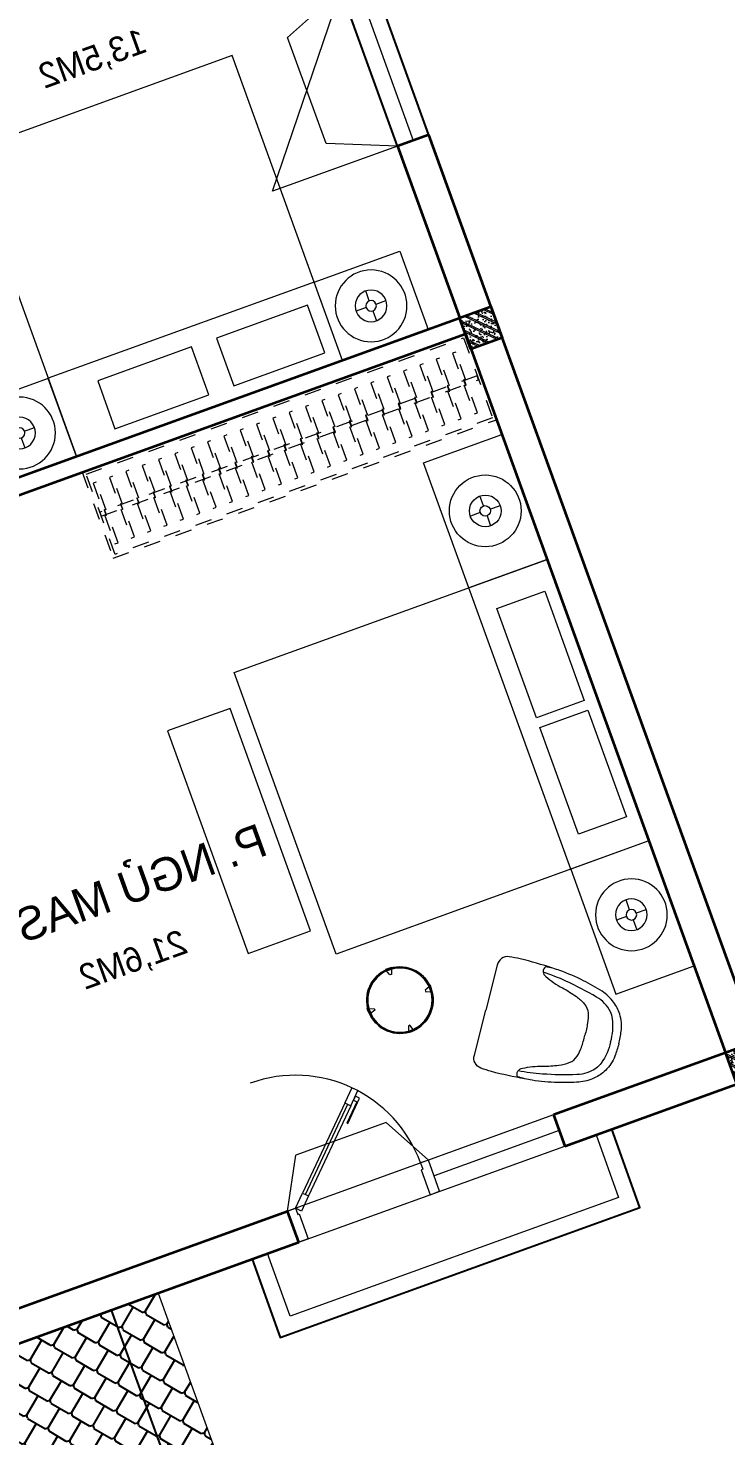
# Model space of a CAD drawing. Header units: metres. Extents: x 568332 to 569219, y 2065964 to 2066430.
# Drawn here: x 568643.69 to 568647.88, y 2066200.16 to 2066208.63 of the extents above; entities that cross this region are included whole.
import ezdxf

# ---------------------------------------------------------------- set-up
doc = ezdxf.new("R2010")
doc.units = ezdxf.units.M
for name, pattern in [('$AUDIT_BAD_LTYPE2', [0]), ('HIDDEN', [0.375, 0.25, -0.125]), ('HIDDEN2', [0.1875, 0.125, -0.0625]), ('X-5M-G-MB PHONGNGU$0$HIDDEN2', [0.1875, 0.125, -0.0625])]:
    doc.linetypes.add(name, pattern=pattern)
doc.layers.get('0').update_dxf_attribs({"linetype": 'CONTINUOUS'})
doc.layers.get('DEFPOINTS').update_dxf_attribs({"linetype": 'CONTINUOUS'})
for name, color, linetype, lineweight in [('-DIM', 9, 'CONTINUOUS', 13), ('-DOOR', 137, 'CONTINUOUS', 9), ('-FURNITURE', 46, 'CONTINUOUS', 9), ('-HATCH', 8, 'CONTINUOUS', 5), ('-LINE1', 7, 'CONTINUOUS', 18), ('-LINE2', 252, 'CONTINUOUS', 9), ('-STEEL1', 1, 'CONTINUOUS', 35), ('-WALL', 4, 'CONTINUOUS', 35), ('TEXT25', 2, 'CONTINUOUS', 13)]:
    doc.layers.add(name, color=color, linetype=linetype, lineweight=lineweight)
doc.layers.add('13. NET HATCH', color=252, linetype='CONTINUOUS')
doc.layers.add('LoLK', color=6, linetype='CONTINUOUS')
doc.styles.add('SVN_AVO_thuong', font='')
doc.styles.add('T1', font='', dxfattribs={"height": 200})
doc.styles.get('SVN_AVO_thuong').set_extended_font_data('SVN-Avo')
doc.styles.get('T1').set_extended_font_data('VNgeometric Light')

# ---------------------------------------------------------------- blocks, each defined once
blk = doc.blocks.new('1800X2000')
at = {"layer": '-FURNITURE'}
blk.add_line((325497.3064970744, 17765.29446492715), (325497.3064973904, 19565.2944651944), dxfattribs=at)
for points in [[(323997.3057774993, 19565.2944651944), (325997.3064971831, 19565.2944651944), (325997.3064971831, 17765.29446484288), (323997.3057774993, 17765.29446484288)], [(325612.9490047574, 19390.79434491032), (325919.0064973457, 19390.79434491032), (325919.0064973457, 18691.29434485664), (325612.9490047574, 18691.29434485664)], [(325612.9490046239, 18629.79434491026), (325919.0064972151, 18629.79434491026), (325919.0064972151, 17946.79434485664), (325612.9490046239, 17946.79434485664)]]:
    blk.add_lwpolyline(points, close=True, dxfattribs=at)
blk = doc.blocks.new('12PLMP12')
at = {"color": 0, "linetype": 'ByBlock'}
for p, q in [((0, 1.25), (0, 3.75)), ((-1.25, 0), (-3.75, 0)), ((1.25, 0), (3.75, 0)), ((0, -1.25), (0, -3.75))]:
    blk.add_line(p, q, dxfattribs=at)
for radius in [8.5, 3.75, 1.25]:
    blk.add_circle((0, 0), radius, dxfattribs=at)
blk = doc.blocks.new('*U299')
at = {"linetype": 'X-5M-G-MB PHONGNGU$0$HIDDEN2'}
for points in [[(0, 600.0000000004657), (0, 0), (2672.34284560128, -9.831674304536018e-10), (2672.34284560128, 599.9999999994825)], [(2652.34284560128, 579.9996613714092), (2652.34284560128, 19.99966137140928), (20, 20.00000000046566), (20, 580.0000000004657)], [(2652.34284560128, 286.6991212944914), (2652.34284560128, 313.0991212943982), (20, 313.0991212953813), (19.99999859370291, 286.6991212952417)], [(113.7817614636733, 319.1750910408318), (109.4317788550979, 319.1750910408318), (109.4317788550979, 280.441767644881), (113.7817614636733, 280.441767644881)], [(227.7817614636733, 319.1750910407849), (223.4317788550979, 319.1750910407849), (223.4317788550979, 280.4417676448341), (227.7817614636733, 280.4417676448341)], [(341.7817614636733, 319.175091040738), (337.4317788550979, 319.175091040738), (337.4317788550979, 280.4417676447872), (341.7817614636733, 280.4417676447872)], [(455.7817614636733, 319.1750910406911), (451.4317788550979, 319.1750910406911), (451.4317788550979, 280.4417676447403), (455.7817614636733, 280.4417676447403)], [(569.7817614636733, 319.1750910406442), (565.431778855098, 319.1750910406442), (565.431778855098, 280.4417676446934), (569.7817614636733, 280.4417676446934)], [(683.7817614636732, 319.1750910405973), (679.4317788550978, 319.1750910405973), (679.4317788550978, 280.4417676446465), (683.7817614636732, 280.4417676446465)], [(797.7817614636732, 319.1750910405504), (793.4317788550978, 319.1750910405504), (793.4317788550978, 280.4417676445996), (797.7817614636732, 280.4417676445996)], [(911.7817614636732, 319.1750910405035), (907.4317788550978, 319.1750910405035), (907.4317788550978, 280.4417676445527), (911.7817614636732, 280.4417676445527)], [(1025.781761463673, 319.1750910404566), (1021.431778855098, 319.1750910404566), (1021.431778855098, 280.4417676445057), (1025.781761463673, 280.4417676445057)], [(1139.781761463673, 319.1750910404097), (1135.431778855098, 319.1750910404097), (1135.431778855098, 280.4417676444588), (1139.781761463673, 280.4417676444588)], [(1253.781761463673, 319.1750910403628), (1249.431778855098, 319.1750910403628), (1249.431778855098, 280.4417676444119), (1253.781761463673, 280.4417676444119)], [(1367.781761463673, 319.1750910403159), (1363.431778855098, 319.1750910403159), (1363.431778855098, 280.441767644365), (1367.781761463673, 280.441767644365)], [(1481.781761463673, 319.175091040269), (1477.431778855098, 319.175091040269), (1477.431778855098, 280.4417676443181), (1481.781761463673, 280.4417676443181)], [(1595.781761463673, 319.175091040222), (1591.431778855098, 319.175091040222), (1591.431778855098, 280.4417676442712), (1595.781761463673, 280.4417676442712)], [(1709.781761463673, 319.1750910401751), (1705.431778855098, 319.1750910401751), (1705.431778855098, 280.4417676442243), (1709.781761463673, 280.4417676442243)], [(1823.781761463673, 319.1750910401282), (1819.431778855098, 319.1750910401282), (1819.431778855098, 280.4417676441774), (1823.781761463673, 280.4417676441774)], [(1937.781761463673, 319.1750910400813), (1933.431778855098, 319.1750910400813), (1933.431778855098, 280.4417676441305), (1937.781761463673, 280.4417676441305)], [(2051.781761463673, 319.1750910400344), (2047.431778855098, 319.1750910400344), (2047.431778855098, 280.4417676440836), (2051.781761463673, 280.4417676440836)], [(2165.781761463673, 319.1750910399875), (2161.431778855097, 319.1750910399875), (2161.431778855097, 280.4417676440366), (2165.781761463673, 280.4417676440366)], [(2279.781761463673, 319.1750910399406), (2275.431778855097, 319.1750910399406), (2275.431778855097, 280.4417676439897), (2279.781761463673, 280.4417676439897)], [(2393.781761463673, 319.1750910398937), (2389.431778855097, 319.1750910398937), (2389.431778855097, 280.4417676439429), (2393.781761463673, 280.4417676439429)], [(2507.781761463673, 319.1750910398468), (2503.431778855097, 319.1750910398468), (2503.431778855097, 280.441767643896), (2507.781761463673, 280.441767643896)], [(2621.781761463673, 319.1750910397999), (2617.431778855097, 319.1750910397999), (2617.431778855097, 280.4417676438491), (2621.781761463673, 280.4417676438491)]]:
    blk.add_lwpolyline(points, close=True, dxfattribs=at)
for points in [[(122.2409142897814, 313.1103512093413), (122.2409142897814, 515.2497102723445), (100.1765458012815, 515.2497102723445), (100.1765458012815, 313.1103512093413)], [(236.2409142897814, 313.1103512092944), (236.2409142897814, 515.2497102722975), (214.1765458012815, 515.2497102722975), (214.1765458012815, 313.1103512092944)], [(350.2409142897814, 313.1103512092475), (350.2409142897814, 515.2497102722507), (328.1765458012815, 515.2497102722507), (328.1765458012815, 313.1103512092475)], [(464.2409142897813, 313.1103512092006), (464.2409142897813, 515.2497102722037), (442.1765458012814, 515.2497102722037), (442.1765458012814, 313.1103512092006)], [(578.2409142897814, 313.1103512091537), (578.2409142897814, 515.2497102721569), (556.1765458012815, 515.2497102721569), (556.1765458012815, 313.1103512091537)], [(692.2409142897812, 313.1103512091068), (692.2409142897812, 515.24971027211), (670.1765458012813, 515.24971027211), (670.1765458012813, 313.1103512091068)], [(806.2409142897812, 313.1103512090599), (806.2409142897812, 515.249710272063), (784.1765458012813, 515.249710272063), (784.1765458012813, 313.1103512090599)], [(920.2409142897812, 313.110351209013), (920.2409142897812, 515.2497102720162), (898.1765458012813, 515.2497102720162), (898.1765458012813, 313.110351209013)], [(1034.240914289781, 313.1103512089661), (1034.240914289781, 515.2497102719692), (1012.176545801281, 515.2497102719692), (1012.176545801281, 313.1103512089661)], [(1148.240914289781, 313.1103512089192), (1148.240914289781, 515.2497102719224), (1126.176545801281, 515.2497102719224), (1126.176545801281, 313.1103512089192)], [(1262.240914289781, 313.1103512088723), (1262.240914289781, 515.2497102718754), (1240.176545801281, 515.2497102718754), (1240.176545801281, 313.1103512088723)], [(1376.240914289781, 313.1103512088254), (1376.240914289781, 515.2497102718285), (1354.176545801281, 515.2497102718285), (1354.176545801281, 313.1103512088254)], [(1490.240914289781, 313.1103512087785), (1490.240914289781, 515.2497102717816), (1468.176545801281, 515.2497102717816), (1468.176545801281, 313.1103512087785)], [(1604.240914289781, 313.1103512087315), (1604.240914289781, 515.2497102717347), (1582.176545801281, 515.2497102717347), (1582.176545801281, 313.1103512087315)], [(1718.240914289781, 313.1103512086846), (1718.240914289781, 515.2497102716878), (1696.176545801281, 515.2497102716878), (1696.176545801281, 313.1103512086846)], [(1832.240914289781, 313.1103512086377), (1832.240914289781, 515.2497102716409), (1810.176545801281, 515.2497102716409), (1810.176545801281, 313.1103512086377)], [(1946.240914289781, 313.1103512085908), (1946.240914289781, 515.2497102715939), (1924.176545801281, 515.2497102715939), (1924.176545801281, 313.1103512085908)], [(2060.240914289781, 313.1103512085439), (2060.240914289781, 515.2497102715471), (2038.176545801281, 515.2497102715471), (2038.176545801281, 313.1103512085439)], [(2174.240914289781, 313.110351208497), (2174.240914289781, 515.2497102715001), (2152.176545801281, 515.2497102715001), (2152.176545801281, 313.110351208497)], [(2288.240914289781, 313.1103512084501), (2288.240914289781, 515.2497102714533), (2266.176545801281, 515.2497102714533), (2266.176545801281, 313.1103512084501)], [(2402.240914289781, 313.1103512084032), (2402.240914289781, 515.2497102714063), (2380.176545801281, 515.2497102714063), (2380.176545801281, 313.1103512084032)], [(2516.240914289781, 313.1103512083563), (2516.240914289781, 515.2497102713594), (2494.176545801281, 515.2497102713594), (2494.176545801281, 313.1103512083563)], [(2630.240914289781, 313.1103512083094), (2630.240914289781, 515.2497102713126), (2608.176545801281, 515.2497102713126), (2608.176545801281, 313.1103512083094)], [(100.1765458012815, 286.7103512094345), (100.1765458012815, 92.0852110228024), (122.2409142897814, 92.0852110228024), (122.2409142897814, 286.7103512094345)], [(214.1765458012815, 286.7103512093876), (214.1765458012815, 92.08521102275549), (236.2409142897814, 92.08521102275549), (236.2409142897814, 286.7103512093876)], [(328.1765458012815, 286.7103512093407), (328.1765458012815, 92.08521102270858), (350.2409142897814, 92.08521102270858), (350.2409142897814, 286.7103512093407)], [(442.1765458012814, 286.7103512092938), (442.1765458012814, 92.08521102266168), (464.2409142897813, 92.08521102266168), (464.2409142897813, 286.7103512092938)], [(556.1765458012815, 286.7103512092469), (556.1765458012815, 92.08521102261477), (578.2409142897814, 92.08521102261477), (578.2409142897814, 286.7103512092469)], [(670.1765458012813, 286.7103512092), (670.1765458012813, 92.08521102256786), (692.2409142897812, 92.08521102256786), (692.2409142897812, 286.7103512092)], [(784.1765458012813, 286.7103512091531), (784.1765458012813, 92.08521102252095), (806.2409142897812, 92.08521102252095), (806.2409142897812, 286.7103512091531)], [(898.1765458012813, 286.7103512091062), (898.1765458012813, 92.08521102247404), (920.2409142897812, 92.08521102247404), (920.2409142897812, 286.7103512091062)], [(1012.176545801281, 286.7103512090592), (1012.176545801281, 92.08521102242715), (1034.240914289781, 92.08521102242715), (1034.240914289781, 286.7103512090592)], [(1126.176545801281, 286.7103512090123), (1126.176545801281, 92.08521102238024), (1148.240914289781, 92.08521102238024), (1148.240914289781, 286.7103512090123)], [(1240.176545801281, 286.7103512089654), (1240.176545801281, 92.08521102233333), (1262.240914289781, 92.08521102233333), (1262.240914289781, 286.7103512089654)], [(1354.176545801281, 286.7103512089186), (1354.176545801281, 92.08521102228642), (1376.240914289781, 92.08521102228642), (1376.240914289781, 286.7103512089186)], [(1468.176545801281, 286.7103512088717), (1468.176545801281, 92.0852110222395), (1490.240914289781, 92.0852110222395), (1490.240914289781, 286.7103512088717)], [(1582.176545801281, 286.7103512088247), (1582.176545801281, 92.0852110221926), (1604.240914289781, 92.0852110221926), (1604.240914289781, 286.7103512088247)], [(1696.176545801281, 286.7103512087778), (1696.176545801281, 92.0852110221457), (1718.240914289781, 92.0852110221457), (1718.240914289781, 286.7103512087778)], [(1810.176545801281, 286.7103512087309), (1810.176545801281, 92.08521102209879), (1832.240914289781, 92.08521102209879), (1832.240914289781, 286.7103512087309)], [(1924.176545801281, 286.710351208684), (1924.176545801281, 92.08521102205188), (1946.240914289781, 92.08521102205188), (1946.240914289781, 286.710351208684)], [(2038.176545801281, 286.7103512086371), (2038.176545801281, 92.08521102200497), (2060.240914289781, 92.08521102200497), (2060.240914289781, 286.7103512086371)], [(2152.176545801281, 286.7103512085902), (2152.176545801281, 92.08521102195806), (2174.240914289781, 92.08521102195806), (2174.240914289781, 286.7103512085902)], [(2266.176545801281, 286.7103512085433), (2266.176545801281, 92.08521102191116), (2288.240914289781, 92.08521102191116), (2288.240914289781, 286.7103512085433)], [(2380.176545801281, 286.7103512084964), (2380.176545801281, 92.08521102186425), (2402.240914289781, 92.08521102186425), (2402.240914289781, 286.7103512084964)], [(2494.176545801281, 286.7103512084495), (2494.176545801281, 92.08521102181734), (2516.240914289781, 92.08521102181734), (2516.240914289781, 286.7103512084495)], [(2608.176545801281, 286.7103512084026), (2608.176545801281, 92.08521102177043), (2630.240914289781, 92.08521102177043), (2630.240914289781, 286.7103512084026)]]:
    blk.add_lwpolyline(points, dxfattribs=at)
blk = doc.blocks.new('A$C7D524948')
at = {"layer": '-FURNITURE'}
for points in [[(-1.862645149230957e-09, 824.9500000011176, 0.02374928999430728), (-77.15000000130385, 820, 0.1110396266945436), (-175.0999999996275, 786.1500000022352, 0.08516816991690027), (-234.9500000011176, 733.25, 0.08855014736123698), (-281.5499999988824, 649.3499999996275, 0.02790636319614463), (-315.9500000011176, 525.5999999996275, 0.02834164487538841), (-340.4000000022352, 372.8000000007451, 0.04711987010175965), (-341.0999999996275, 283.4000000003725, 0.5135274654112972), (-284.5500000007451, 299.9500000011176, 0.05957759956988055), (-242.5500000026077, 413.6500000003725, -0.03446512451505389), (-213.1500000003725, 507.4499999992549, -0.05927668371543007), (-182.7500000009313, 564.2999999988824, -0.1661460996977688), (-133.4500000011176, 600.4000000003725, -0.0525641271264061), (-75.80000000074506, 611.9500000011176, -0.02855401869774651), (-1.862645149230957e-09, 614.6500000003725, -3.543335205159532)], [(-0.5500000007450581, 774.1500000003725, 0.1055837687742558), (-137.8000000007451, 751.3000000007451, 0.08397584501256396), (-176, 728.25, 0.1493020227225411), (-241.2000000011176, 626.1999999992549, 0.02490854660583826), (-289.25, 424.1500000003725, 0.02643887537121914), (-306.5679914960638, 278.4068524483591, -0.8863330528017872)], [(-0.5500000007450581, 774.1500000003725, -0.1055837687742558), (136.6999999992549, 751.3000000007451, -0.08397584501256396), (174.8999999985099, 728.2500000018626, -0.1493020227225411), (240.0999999986961, 626.1999999992549, -0.02490854660583826), (288.1499999975786, 424.1500000003725, -0.02643887537121914), (305.467991495505, 278.4068524483591, 0.8863330528017872)], [(-1.862645149230957e-09, 824.9500000011176, -0.02374928999430728), (77.14999999850988, 820.0000000018626, -0.1110396266945436), (175.0999999986961, 786.1500000003725, -0.08516816991690027), (234.9499999992549, 733.25, -0.08855014736123698), (281.5499999988824, 649.3499999996275, -0.02790636319614463), (315.9500000011176, 525.5999999996275, -0.02834164487538841), (340.3999999985099, 372.8000000007451, -0.04711987010175965), (341.0999999996275, 283.4000000022352, -0.5135274654112972), (284.5500000007451, 299.9499999992549, -0.05957759956988055), (242.5499999988824, 413.6499999985099, 0.03446512451505389), (213.1499999994412, 507.4500000011176, 0.05927668371543007), (182.75, 564.3000000007451, 0.1661460996977688), (133.4499999983236, 600.4000000003725, 0.0525641271264061), (75.79999999888241, 611.9499999992549, 0.02855401869774651), (-1.862645149230957e-09, 614.6500000003725, 3.543335205159532)], [(-342.8562581948936, 328.1164919566363, 0.02267140514630937), (-350.039135296829, 124.5, 0.01212164544072816), (-345.6391352973878, 57.0500000026077, 0.4055082152921144), (-279.3891352973878, 0), (0, 0)], [(342.8562581939623, 328.1164919547737, -0.02267140514630937), (350.0391352958977, 124.5, -0.01212164544072816), (345.6391352955252, 57.05000000074506, -0.4055082152921144), (279.3891352964565, 0), (0, 0)]]:
    blk.add_lwpolyline(points, format="xyb", dxfattribs=at)
blk = doc.blocks.new('tbl1')
at = {"layer": '-FURNITURE'}
for points in [[(-19.7318235830171, 199.0618887953169), (-20.00000000081491, 202.1778609547764), (19.99999999918509, 202.1778609547764), (19.73182358138729, 199.0618887953169), (-8.149072527885437e-10, 200.1778609545727)], [(-202.1778609555913, -20), (-202.1778609555913, 20), (-199.0618887961609, 19.7318235822022), (-200.1778609553294, 9.313225746154785e-10), (-199.0618887961609, -19.73182358033955)], [(202.1778609539615, -20), (199.0618887945311, -19.73182358033955), (200.1778609537287, 9.313225746154785e-10), (200.2090254699579, 19.83055200098897), (202.1778609539615, 20)], [(19.99999999918509, -202.1778609547764), (-20.00000000081491, -202.1778609547764), (-19.7318235830171, -199.061888795346), (-8.149072527885437e-10, -200.1778609546018), (19.73182358138729, -199.061888795346)]]:
    blk.add_hatch(color=256, dxfattribs=at).paths.add_polyline_path(points, flags=0)
at = {"layer": '-FURNITURE', "flags": 128}
for points in [[(-19.7318235830171, 199.061888795346), (-20.00000000081491, 202.1778609547764), (-8.149072527885437e-10, 202.1778609547764), (19.99999999918509, 202.1778609547764), (19.73182358138729, 199.061888795346)], [(-202.1778609555913, 0), (-202.1778609555913, 20), (-199.0618887961609, 19.7318235822022)], [(202.1778609539615, 0), (202.1778609539615, 20), (199.0618887945311, 19.7318235822022)], [(-19.7318235830171, -199.061888795346), (-20.00000000081491, -202.1778609547764), (-8.149072527885437e-10, -202.1778609547764), (19.99999999918509, -202.1778609547764), (19.73182358138729, -199.061888795346)]]:
    blk.add_lwpolyline(points, dxfattribs=at)
for points in [[(14.99999999918509, 193), (-15.00000000081491, 193), (-5.000000000814907, 163), (-8.149072527885437e-10, 163), (4.999999999185093, 163)], [(-193.0000000008149, -15), (-193.0000000008149, 15), (-163.0000000008149, 5), (-163.0000000008149, 0), (-163.0000000008149, -5)], [(192.9999999991851, -15), (192.9999999991851, 15), (162.9999999991851, 5), (162.9999999991851, 0), (162.9999999991851, -5)], [(14.99999999918509, -193), (-15.00000000081491, -193), (-5.000000000814907, -163), (-8.149072527885437e-10, -163), (4.999999999185093, -163)]]:
    blk.add_lwpolyline(points, close=True, dxfattribs=at)
at = {"layer": '-FURNITURE'}
for radius in [200.0000000000002, 193.0000000000002]:
    blk.add_circle((-8.149072527885437e-10, 0), radius, dxfattribs=at)
for radius, start, end in [(199.9999999999999, 90, 270), (199.9999999999998, 270, 90)]:
    blk.add_arc((0, 0), radius, start, end, dxfattribs=at)
blk = doc.blocks.new('*U159')
at = {"linetype": '$AUDIT_BAD_LTYPE2'}
for p, q in [((134.8528137423857, 56.56854249492379), (559.116882454313, 480.832611206851)), ((573.2590180780439, 466.69047558312), (148.9949493661167, 42.42640687119284))]:
    blk.add_line(p, q, dxfattribs=at)
for points in [[(518.6601255723684, 372.1119246041146), (638.5991009923586, 492.0509000241046), (618.6092717556935, 512.0407292607696), (598.6194425190491, 492.0509000241252), (614.6113059083771, 476.0590366347973), (514.6621597250313, 376.1098904514517)], [(0, 0), (50, 0), (50, -40), (60, -40), (60, -199.3588634537518), (0, -199.3588634537518)], [(899.9999999999982, 1.3252863207713e-28), (849.9999999999982, 1.3252863207713e-28), (849.9999999999982, -40.00000000000001), (839.9999999999982, -40.00000000000001), (839.9999999999982, -199.3588634537518), (899.9999999999982, -199.3588634537518)]]:
    blk.add_lwpolyline(points, close=True)
for points in [[(544.974746830582, 494.9747468305819), (573.2590180780439, 466.69047558312), (643.9696961966987, 537.4011537017748), (615.6854249492368, 565.6854249492367), (544.974746830582, 494.9747468305819)], [(547.0295477225062, 497.0295477225062), (120.7106781186548, 70.71067811865474)], [(120.7106781186548, 70.71067811865474), (148.9949493661167, 42.42640687119284), (78.2842712474619, -28.2842712474619), (50, 0), (120.7106781186548, 70.71067811865474)]]:
    blk.add_lwpolyline(points)
at = {"linetype": '$AUDIT_BAD_LTYPE2', "ltscale": 0.3}
blk.add_arc((50, 0), 799.9999999999982, 0, 90, dxfattribs=at)
blk = doc.blocks.new('18x35')
at = {"layer": '-HATCH'}
h = blk.add_hatch(dxfattribs=at)
h.set_pattern_fill('CHAU-01', color=256, scale=10, angle=-1.272221872585407e-14, pattern_type=2)
h.set_pattern_definition([(49.99999999999999, (0, 0), (71.72601826007535, -6.275213498259527), [7.5, -82.5]), (355, (0, 0), (-13.87513336129999, 75.21921337000119), [6, -66]), (100.4514, (5.977167999997619, -0.5229339999999638), (57.85093817140217, 68.94395420609534), [6.374019000000001, -70.1142112]), (46.18419999999998, (0, 20), (106.7241048625644, -16.55190143290183), [11.25, -123.75]), (96.63559999999998, (8.89367449999554, 18.62066930000003), (93.46627055487036, 97.41178709004416), [9.561028799999994, -105.1713]), (351.1842, (0, 20), (93.46619451336275, 97.41186009253245), [9, -99]), (20.99999999999998, (10, 15), (59.69070521184616, -40.2618890665339), [7.5, -82.5]), (326.0000000000001, (10, 15), (24.33153319215819, 72.5150045046853), [6, -66]), (71.45139999999999, (14.97422329999972, 11.64483940000002), (84.022262858149, 32.25304967099522), [6.374019000000001, -70.1142112]), (37.49999999999998, (0, 0), (1.215985531729074, 33.28938538313115), [0, -65.19999999999999, 0, -67, 0, -66.25]), (7.499999999999987, (0, 0), (26.30695374421487, 39.44117118823602), [0, -38.2, 0, -63.7, 0, -25.25]), (327.5, (-22.30000000000291, 0), (53.3822436172409, -2.255487173437988), [0, -25, 0, -78, 0, -103.5]), (317.5, (-32.30000000000291, 0), (58.31861693423862, 10.01049823323176), [0, -32.5, 0, -51.8, 0, -73.5]), (44.99999999999999, (0, 0), (-30.05203820042826, 30.05203820042828), []), (44.99999999999999, (0, 12.25), (-30.05203820042826, 30.05203820042828), [])])
h.paths.add_polyline_path([(96508.03118051568, 47993.04977023201), (96508.03118051568, 47793.04977023201), (96708.03118051568, 47793.04977023201), (96708.03118051568, 47993.04977023201)])
at = {"layer": '-STEEL1'}
blk.add_lwpolyline([(96508.03118051568, 47793.04977023201), (96708.03118051568, 47793.04977023201), (96708.03118051568, 47993.04977023201), (96508.03118051568, 47993.04977023201)], close=True, dxfattribs=at)
blk = doc.blocks.new('M3-T3.1')
at = {"layer": '13. NET HATCH'}
h = blk.add_hatch(dxfattribs=at)
h.set_pattern_fill('MAIGO-12', color=256, scale=0.3, angle=70.11710801049733)
h.set_pattern_definition([(70.11710801049733, (568442.3248524467, 2066251.288905228), (-0.1155510499076155, 0.1215440449600381), [0.12, -0.03, 0.12, -0.03]), (160.1171080104973, (568442.3056451193, 2066251.279900864), (-0.1665658659125998, -0.01951441295006954), [0.135, -0.165]), (115.1171080104973, (568442.3146494835, 2066251.260693537), (-0.1155510499098138, 0.1215440449623504), [0.021213203436, -0.4030508652000001]), (205.1171080104973, (568442.3248524467, 2066251.288905228), (-0.1665658659157686, -0.01951441295044081), [0.021213203436, -0.4030508652000001])])
h.paths.add_polyline_path([(568650.0199579049, 2066203.02706793), (568647.104655039, 2066201.973193351), (568647.6148031992, 2066200.562608771)])
at = {"layer": '-DOOR'}
for p, q in [((568640.8093461785, 2066208.203535752), (568641.4896996638, 2066206.32281271)), ((568644.6256068179, 2066201.182941736), (568645.377919809, 2066201.455021194))]:
    blk.add_line(p, q, dxfattribs=at)
blk.add_lwpolyline([(568641.3956606914, 2066206.288802832), (568640.7153072061, 2066208.169525875), (568640.9033851512, 2066208.23754563), (568641.5837386362, 2066206.356822587)], close=True, dxfattribs=at)
blk.add_lwpolyline([(568644.5915890331, 2066201.277002573), (568646.190254112, 2066201.855171412), (568646.2582804344, 2066201.667071116), (568644.6596168214, 2066201.088902807)], dxfattribs=at)
at = {"layer": '-FURNITURE'}
blk.add_line((568642.4935746135, 2066206.048527139), (568644.0922371368, 2066206.626695054), dxfattribs=at)
for points in [[(568643.5990936703, 2066207.990260824), (568644.2622865234, 2066206.156500195), (568642.6636240003, 2066205.578332279), (568642.0004311474, 2066207.412092909)], [(568644.7781051008, 2066206.342660984), (568644.2624123215, 2066206.156152355), (568644.0923629347, 2066206.626347215), (568644.608055714, 2066206.812855843)], [(568643.8734299205, 2066206.424588875), (568643.9775196984, 2066206.136775555), (568643.4137560618, 2066205.932886341), (568643.3096662839, 2066206.22069966)], [(568643.1596930879, 2066206.16606743), (568643.2637828658, 2066205.87825411), (568642.7155356589, 2066205.679976525), (568642.6114458812, 2066205.967789845)], [(568642.148054084, 2066205.391483928), (568642.6637497987, 2066205.577984441), (568642.4937004121, 2066206.048179301), (568641.9780046975, 2066205.861678787)], [(568642.2117646192, 2066204.621963154), (568642.4838436372, 2066203.869651379), (568642.9540384973, 2066204.039700766), (568642.6819594787, 2066204.792012541)], [(568644.5217221158, 2066204.401046343), (568644.8978780033, 2066204.537085852), (568645.3821585588, 2066203.198026465), (568645.0060026706, 2066203.061986955)], [(568643.3681004485, 2066201.424638108), (568643.0960214296, 2066202.176949882), (568643.5662162893, 2066202.34699927), (568643.8382953079, 2066201.594687494)]]:
    blk.add_lwpolyline(points, close=True, dxfattribs=at)
at = {"layer": '-LINE1'}
for points in [[(568650.0199579049, 2066203.02706793), (568647.104655039, 2066201.973193351), (568647.6148031992, 2066200.562608771), (568650.0199579049, 2066203.02706793)], [(568644.3774970411, 2066200.986884504), (568644.5475534392, 2066200.516670257), (568646.7104357709, 2066201.29893621), (568646.5403933958, 2066201.769111683)], [(568644.4715360131, 2066201.020894381), (568644.6075819242, 2066200.644720792), (568646.5823875312, 2066201.358963619), (568646.4463544241, 2066201.735101805)]]:
    blk.add_lwpolyline(points, dxfattribs=at)
blk.add_lwpolyline([(568647.6148031992, 2066200.562608771), (568650.5300177406, 2066201.616917288), (568650.0200185806, 2066203.027089874), (568647.1048040395, 2066201.972781358)], close=True, dxfattribs=at)
at = {"layer": '-LINE2', "linetype": 'HIDDEN2', "ltscale": 10}
for p, q in [((568642.3355578685, 2066206.628723474), (568641.2431734628, 2066207.297043636)), ((568641.2431734628, 2066207.297043636), (568641.6738773657, 2066207.282255219)), ((568641.9048539656, 2066206.643511891), (568641.6738773657, 2066207.282255219)), ((568641.583246093, 2066206.356644455), (568641.9048539656, 2066206.643511891)), ((568641.583246093, 2066206.356644455), (568642.3355578685, 2066206.628723474)), ((568645.3927373518, 2066201.885544172), (568645.9373965536, 2066202.082740313)), ((568646.190254112, 2066201.855171412), (568645.9373965536, 2066202.082740313)), ((568645.3439494455, 2066201.548950908), (568645.3927373518, 2066201.885544172))]:
    blk.add_line(p, q, dxfattribs=at)
at = {"layer": '-WALL'}
for p, q in [((568641.9581672417, 2066205.322115221), (568645.3442453728, 2066206.546714975)), ((568645.3782552504, 2066206.452676002), (568641.9922662077, 2066205.228108468)), ((568641.3959403266, 2066206.288903964), (568641.584016012, 2066206.356922902)), ((568641.584016012, 2066206.356922902), (568641.9581672417, 2066205.322115221)), ((568643.4371112755, 2066200.646774798), (568641.3962035575, 2066206.288999164)), ((568641.9922662077, 2066205.228108468), (568643.5568995988, 2066200.902774898)), ((568647.9763319236, 2066202.501094702), (568646.1902606792, 2066201.855149062)), ((568648.3271695767, 2066202.415299906), (568646.2582804337, 2066201.667071118)), ((568646.2582804337, 2066201.667071118), (568646.1902606792, 2066201.855149062)), ((568643.5568995988, 2066200.902774898), (568644.5915957252, 2066201.276980269)), ((568644.5915957252, 2066201.276980269), (568644.6596179106, 2066201.088903203)), ((568644.6596179106, 2066201.088903203), (568643.4371112755, 2066200.646774798))]:
    blk.add_line(p, q, dxfattribs=at)
blk.add_line((568641.5835903299, 2066206.356745067), (568640.9035487282, 2066208.237580904))
at = {"layer": 'DEFPOINTS', "color": 2}
blk.add_lwpolyline([(568638.3355094246, 2066214.752562434), (568644.9182504183, 2066217.133317321), (568650.0198631638, 2066203.027499563), (568646.5403973495, 2066201.769100749), (568646.7104441996, 2066201.298939259), (568644.5475534392, 2066200.516670257), (568644.3775009948, 2066200.986873571), (568643.4371418403, 2066200.646690299), (568638.3355094246, 2066214.752562434)], dxfattribs=at)
at = {"layer": 'DEFPOINTS', "linetype": 'HIDDEN', "ltscale": 5}
blk.add_lwpolyline([(568647.7948904829, 2066200.946755319), (568650.4279816973, 2066201.899031885), (568650.019863169, 2066203.027499549), (568647.3867719548, 2066202.075222983)], close=True, dxfattribs=at)
at = {"layer": '-DIM', "xscale": -0.001, "yscale": 0.001, "zscale": 0.001, "rotation": 19.88289197945143}
blk.add_blockref('1800X2000', (568955.7024918839, 2066296.341933612), dxfattribs=at)
at = {"layer": '-DOOR', "xscale": -0.001, "yscale": 0.001, "zscale": 0.001, "rotation": 19.88289198950267}
blk.add_blockref('*U159', (568646.1902606799, 2066201.85514906), dxfattribs=at)
at = {"layer": '-FURNITURE'}
for name, p, xscale, yscale, zscale, rotation in [('12PLMP12', (568644.4352347511, 2066206.484502071), 0.0254000000008385, 0.0254000000008385, 0.0254000000008385, 109.8828920168132), ('12PLMP12', (568642.3208779818, 2066205.719829585), 0.0254000000008385, 0.0254000000008385, 0.0254000000008385, 109.8828920168132), ('A$C7D524948', (568644.5007994357, 2066202.021625277), 0.001, 0.001, 0.001, 144.004811737964), ('12PLMP12', (568643.4610652553, 2066201.902666448), 0.0254000000008385, 0.0254000000008385, 0.0254000000008385, 109.8828920168132)]:
    blk.add_blockref(name, p, dxfattribs=dict(at, xscale=xscale, yscale=yscale, zscale=zscale, rotation=rotation))
at = {"layer": '-FURNITURE', "extrusion": (0, 0, -1)}
for name, p, xscale, yscale, zscale, rotation in [('*U299', (-568641.9930218523, 2066205.228374409), 0.000916666666665974, 0.000916666666665974, -0.0009166666666659738, 160.1171080104974), ('12PLMP12', (-568642.5822345552, 2066204.332676256), 0.02540000000037255, 0.02540000000037255, -0.02540000000037255, 250.1171080104973)]:
    blk.add_blockref(name, p, dxfattribs=dict(at, xscale=xscale, yscale=yscale, zscale=zscale, rotation=rotation))
at = {"layer": '-STEEL1', "xscale": 0.001, "yscale": 0.001, "zscale": 0.001, "rotation": 19.88289198950261}
for p in [(568567.3374000394, 2066127.301478514), (568568.9357211939, 2066122.882042457)]:
    blk.add_blockref('18x35', p, dxfattribs=at)
at = {"layer": '-WALL', "xscale": 0.001, "yscale": 0.001, "zscale": 0.001, "rotation": 19.88289198950261}
blk.add_blockref('tbl1', (568644.8594059097, 2066202.398548629), dxfattribs=at)
at = {"layer": 'TEXT25'}
for s, height, style, p in [('13,5M2', 0.15, 'T1', (568642.3672239585, 2066207.752543674)), ('P. NGỦ MASTER ', 0.2, 'SVN_AVO_thuong', (568644.8996239362, 2066203.574600722)), ('21,6M2', 0.15, 'T1', (568645.6478954141, 2066203.429943743))]:
    blk.add_text(s, height=height, rotation=19.88289199071812, dxfattribs=dict(at, style=style)).set_placement(p)

msp = doc.modelspace()

# ---------------------------------------------------------------- block references
at = {"layer": 'LoLK', "xscale": -1, "rotation": 39.76827858219413}
msp.add_blockref('M3-T3.1', (2327444.981189129, 841794.6789989083), dxfattribs=at)

doc.saveas('drawing.dxf')
